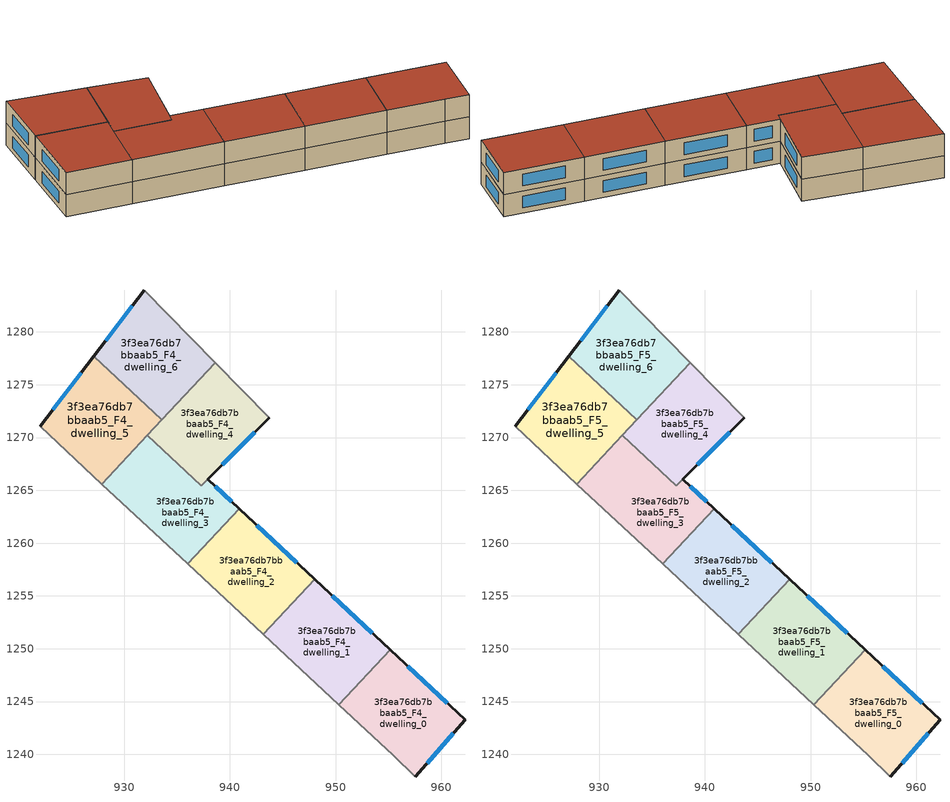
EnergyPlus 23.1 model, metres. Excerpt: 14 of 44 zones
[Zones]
3f3ea76db7bbaab5_F4_dwelling_0
 floor to 3f3ea76db7bbaab5_F3_dwelling_0 (EU_floor_Construction): 962.26,1243.29 957.56,1237.89 955.46,1239.9 950.32,1244.69 955.18,1249.91 z12
 wall outside (EU_wall_Construction): 957.56,1237.89 962.26,1243.29 955.18,1249.91 z12:15
 wall adiabatic (EU_wall_Construction): 950.32,1244.69 955.46,1239.9 957.56,1237.89 z12:15
 wall to 3f3ea76db7bbaab5_F4_dwelling_1 (EU_wall_Construction): 955.18,1249.91 950.32,1244.69 z12:15
 window (EU_Window_Construction): 960.6,1244.84 956.84,1248.35 / 958.66,1239.16 961.16,1242.02 z12.7:14.3
3f3ea76db7bbaab5_F4_dwelling_1
 floor to 3f3ea76db7bbaab5_F3_dwelling_1 (EU_floor_Construction): 955.18,1249.91 950.32,1244.69 943.15,1251.37 948.03,1256.59 z12
 wall outside (EU_wall_Construction): 955.18,1249.91 948.03,1256.59 z12:15
 wall to 3f3ea76db7bbaab5_F4_dwelling_2 (EU_wall_Construction): 948.03,1256.59 943.15,1251.37 z12:15
 wall adiabatic (EU_wall_Construction): 943.15,1251.37 950.32,1244.69 z12:15
 window (EU_Window_Construction): 953.5,1251.48 949.71,1255.02 z12.7:14.3
3f3ea76db7bbaab5_F4_dwelling_2
 floor to 3f3ea76db7bbaab5_F3_dwelling_2 (EU_floor_Construction): 948.03,1256.59 943.15,1251.37 936,1258.03 940.89,1263.27 z12
 wall outside (EU_wall_Construction): 948.03,1256.59 940.89,1263.27 z12:15
 wall to 3f3ea76db7bbaab5_F4_dwelling_3 (EU_wall_Construction): 940.89,1263.27 936,1258.03 z12:15
 wall adiabatic (EU_wall_Construction): 936,1258.03 943.15,1251.37 z12:15
 window (EU_Window_Construction): 946.35,1258.16 942.56,1261.7 z12.7:14.3
3f3ea76db7bbaab5_F4_dwelling_3
 floor to 3f3ea76db7bbaab5_F3_dwelling_3 (EU_floor_Construction): 937.9,1266.06 940.89,1263.27 936,1258.03 927.87,1265.6 932.17,1270.21 937.28,1265.44 z12
 wall outside (EU_wall_Construction): 940.89,1263.27 937.9,1266.06 z12:15
 wall adiabatic (EU_wall_Construction): 927.87,1265.6 936,1258.03 z12:15
 wall to 3f3ea76db7bbaab5_F4_dwelling_5 (EU_wall_Construction): 932.17,1270.21 927.87,1265.6 z12:15
 wall to 3f3ea76db7bbaab5_F4_dwelling_4 (EU_wall_Construction): 937.9,1266.06 937.28,1265.44 932.17,1270.21 z12:15
 window (EU_Window_Construction): 940.18,1263.92 938.6,1265.4 z12.7:14.3
3f3ea76db7bbaab5_F4_dwelling_4
 floor to 3f3ea76db7bbaab5_F3_dwelling_4 (EU_floor_Construction): 938.61,1277.1 943.74,1271.87 937.28,1265.44 932.17,1270.21 z12
 wall outside (EU_wall_Construction): 937.9,1266.06 943.74,1271.87 z12:15
 wall adiabatic (EU_wall_Construction): 943.74,1271.87 938.61,1277.1 z12:15
 wall to 3f3ea76db7bbaab5_F4_dwelling_6 (EU_wall_Construction): 938.61,1277.1 933.55,1271.68 z12:15
 wall to 3f3ea76db7bbaab5_F4_dwelling_5 (EU_wall_Construction): 933.55,1271.68 932.17,1270.21 z12:15
 window (EU_Window_Construction): 939.27,1267.42 942.37,1270.51 z12.7:14.3
3f3ea76db7bbaab5_F4_dwelling_5
 floor to 3f3ea76db7bbaab5_F3_dwelling_5 (EU_floor_Construction): 933.55,1271.68 927.87,1265.6 922.02,1271.05 927.11,1277.69 z12
 wall outside (EU_wall_Construction): 927.11,1277.69 922.02,1271.05 z12:15
 wall adiabatic (EU_wall_Construction): 922.02,1271.05 927.87,1265.6 z12:15
 wall to 3f3ea76db7bbaab5_F4_dwelling_6 (EU_wall_Construction): 933.55,1271.68 927.11,1277.69 z12:15
 window (EU_Window_Construction): 925.91,1276.13 923.21,1272.61 z12.7:14.3
3f3ea76db7bbaab5_F4_dwelling_6
 floor to 3f3ea76db7bbaab5_F3_dwelling_6 (EU_floor_Construction): 931.9,1283.93 938.61,1277.1 933.55,1271.68 927.11,1277.69 z12
 wall outside (EU_wall_Construction): 931.9,1283.93 927.11,1277.69 z12:15
 wall adiabatic (EU_wall_Construction): 938.61,1277.1 931.9,1283.93 z12:15
 window (EU_Window_Construction): 930.77,1282.47 928.23,1279.15 z12.7:14.3
3f3ea76db7bbaab5_F5_dwelling_0
 floor to 3f3ea76db7bbaab5_F4_dwelling_0 (EU_floor_Construction): 962.26,1243.29 957.56,1237.89 955.46,1239.9 950.32,1244.69 955.18,1249.91 z15
 wall outside (EU_wall_Construction): 957.56,1237.89 962.26,1243.29 955.18,1249.91 z15:18
 wall adiabatic (EU_wall_Construction): 950.32,1244.69 955.46,1239.9 957.56,1237.89 z15:18
 wall to 3f3ea76db7bbaab5_F5_dwelling_1 (EU_wall_Construction): 955.18,1249.91 950.32,1244.69 z15:18
 window (EU_Window_Construction): 960.6,1244.84 956.84,1248.35 / 958.66,1239.16 961.16,1242.02 z15.7:17.3
 roof outside (EU_roof_Construction): 957.56,1237.89 962.26,1243.29 955.18,1249.91 950.32,1244.69 955.46,1239.9 z18
3f3ea76db7bbaab5_F5_dwelling_1
 floor to 3f3ea76db7bbaab5_F4_dwelling_1 (EU_floor_Construction): 955.18,1249.91 950.32,1244.69 943.15,1251.37 948.03,1256.59 z15
 wall outside (EU_wall_Construction): 955.18,1249.91 948.03,1256.59 z15:18
 wall to 3f3ea76db7bbaab5_F5_dwelling_2 (EU_wall_Construction): 948.03,1256.59 943.15,1251.37 z15:18
 wall adiabatic (EU_wall_Construction): 943.15,1251.37 950.32,1244.69 z15:18
 window (EU_Window_Construction): 953.5,1251.48 949.71,1255.02 z15.7:17.3
 roof outside (EU_roof_Construction): 950.32,1244.69 955.18,1249.91 948.03,1256.59 943.15,1251.37 z18
3f3ea76db7bbaab5_F5_dwelling_2
 floor to 3f3ea76db7bbaab5_F4_dwelling_2 (EU_floor_Construction): 948.03,1256.59 943.15,1251.37 936,1258.03 940.89,1263.27 z15
 wall outside (EU_wall_Construction): 948.03,1256.59 940.89,1263.27 z15:18
 wall to 3f3ea76db7bbaab5_F5_dwelling_3 (EU_wall_Construction): 940.89,1263.27 936,1258.03 z15:18
 wall adiabatic (EU_wall_Construction): 936,1258.03 943.15,1251.37 z15:18
 window (EU_Window_Construction): 946.35,1258.16 942.56,1261.7 z15.7:17.3
 roof outside (EU_roof_Construction): 943.15,1251.37 948.03,1256.59 940.89,1263.27 936,1258.03 z18
3f3ea76db7bbaab5_F5_dwelling_3
 floor to 3f3ea76db7bbaab5_F4_dwelling_3 (EU_floor_Construction): 937.9,1266.06 940.89,1263.27 936,1258.03 927.87,1265.6 932.17,1270.21 937.28,1265.44 z15
 wall outside (EU_wall_Construction): 940.89,1263.27 937.9,1266.06 z15:18
 wall adiabatic (EU_wall_Construction): 927.87,1265.6 936,1258.03 z15:18
 wall to 3f3ea76db7bbaab5_F5_dwelling_5 (EU_wall_Construction): 932.17,1270.21 927.87,1265.6 z15:18
 wall to 3f3ea76db7bbaab5_F5_dwelling_4 (EU_wall_Construction): 937.9,1266.06 937.28,1265.44 932.17,1270.21 z15:18
 window (EU_Window_Construction): 940.18,1263.92 938.6,1265.4 z15.7:17.3
 roof outside (EU_roof_Construction): 936,1258.03 940.89,1263.27 937.9,1266.06 937.28,1265.44 932.17,1270.21 927.87,1265.6 z18
3f3ea76db7bbaab5_F5_dwelling_4
 floor to 3f3ea76db7bbaab5_F4_dwelling_4 (EU_floor_Construction): 938.61,1277.1 943.74,1271.87 937.28,1265.44 932.17,1270.21 z15
 wall outside (EU_wall_Construction): 937.9,1266.06 943.74,1271.87 z15:18
 wall adiabatic (EU_wall_Construction): 943.74,1271.87 938.61,1277.1 z15:18
 wall to 3f3ea76db7bbaab5_F5_dwelling_6 (EU_wall_Construction): 938.61,1277.1 933.55,1271.68 z15:18
 wall to 3f3ea76db7bbaab5_F5_dwelling_5 (EU_wall_Construction): 933.55,1271.68 932.17,1270.21 z15:18
 window (EU_Window_Construction): 939.27,1267.42 942.37,1270.51 z15.7:17.3
 roof outside (EU_roof_Construction): 943.74,1271.87 938.61,1277.1 932.17,1270.21 937.28,1265.44 z18
3f3ea76db7bbaab5_F5_dwelling_5
 floor to 3f3ea76db7bbaab5_F4_dwelling_5 (EU_floor_Construction): 933.55,1271.68 927.87,1265.6 922.02,1271.05 927.11,1277.69 z15
 wall outside (EU_wall_Construction): 927.11,1277.69 922.02,1271.05 z15:18
 wall adiabatic (EU_wall_Construction): 922.02,1271.05 927.87,1265.6 z15:18
 wall to 3f3ea76db7bbaab5_F5_dwelling_6 (EU_wall_Construction): 933.55,1271.68 927.11,1277.69 z15:18
 window (EU_Window_Construction): 925.91,1276.13 923.21,1272.61 z15.7:17.3
 roof outside (EU_roof_Construction): 927.87,1265.6 933.55,1271.68 927.11,1277.69 922.02,1271.05 z18
3f3ea76db7bbaab5_F5_dwelling_6
 floor to 3f3ea76db7bbaab5_F4_dwelling_6 (EU_floor_Construction): 931.9,1283.93 938.61,1277.1 933.55,1271.68 927.11,1277.69 z15
 wall outside (EU_wall_Construction): 931.9,1283.93 927.11,1277.69 z15:18
 wall adiabatic (EU_wall_Construction): 938.61,1277.1 931.9,1283.93 z15:18
 window (EU_Window_Construction): 930.77,1282.47 928.23,1279.15 z15.7:17.3
 roof outside (EU_roof_Construction): 933.55,1271.68 938.61,1277.1 931.9,1283.93 927.11,1277.69 z18
[Building]
EU S2 Campaign: North Axis=0; Terrain=City; Solar Distribution=FullExterior
[Site:Location]
Budapest.Ferenc.Liszt.Intl.AP: Latitude=47.437; Longitude=19.256; Time Zone=1; Elevation=185
[SizingPeriod:WeatherFileDays]
AnnualSizingPeriod: Begin Month=1; Begin Day of Month=1; End Month=12; End Day of Month=31; Day of Week for Start Day=Monday; Use Weather File Daylight Saving Period=No; Use Weather File Rain and Snow Indicators=No
[MATERIAL]
EU_InternalMass_Material: Roughness=MediumRough; Thickness=0.1; Conductivity=1; Density=1800; Specific Heat=900; Thermal Absorptance=0.9; Solar Absorptance=0.7; Visible Absorptance=0.7
[MATERIAL:NOMASS] Roughness=MediumRough; Thermal Absorptance=0.9; Solar Absorptance=0.7; Visible Absorptance=0.7
Name | Thermal Resistance
EU_wall_NoMass | 0.832559
EU_roof_NoMass | 1.39638
EU_floor_NoMass | 0.872794
[WINDOWMATERIAL:SIMPLEGLAZINGSYSTEM]
EU_Window_SimpleGlazing: UFactor=2.79869; Solar Heat Gain Coefficient=0.75; Visible Transmittance=0.75
[CONSTRUCTION]
EU_wall_Construction: EU_wall_NoMass
EU_roof_Construction: EU_roof_NoMass
EU_floor_Construction: EU_floor_NoMass
EU_Window_Construction: EU_Window_SimpleGlazing
EU_InternalMass_Construction: EU_InternalMass_Material
[ZONE] Type=1; Multiplier=1; Ceiling Height=autocalculate; Floor Area=autocalculate; Part of Total Floor Area=Yes
Name | Volume
3f3ea76db7bbaab5_F4_dwelling_0; 3f3ea76db7bbaab5_F5_dwelling_0 | 209.83
3f3ea76db7bbaab5_F4_dwelling_1; 3f3ea76db7bbaab5_F5_dwelling_1 | 209.847
3f3ea76db7bbaab5_F4_dwelling_2; 3f3ea76db7bbaab5_F5_dwelling_2 | 209.85
3f3ea76db7bbaab5_F4_dwelling_3; 3f3ea76db7bbaab5_F5_dwelling_3 | 220.556
3f3ea76db7bbaab5_F4_dwelling_4; 3f3ea76db7bbaab5_F5_dwelling_4 | 199.034
3f3ea76db7bbaab5_F4_dwelling_5; 3f3ea76db7bbaab5_F5_dwelling_5 | 209.856
3f3ea76db7bbaab5_F4_dwelling_6; 3f3ea76db7bbaab5_F5_dwelling_6 | 209.84
[INTERNALMASS] Construction=EU_InternalMass_Construction
Name | Zone or ZoneList | Surface Area
3f3ea76db7bbaab5_F4_dwelling_0_EU_InternalMass | 3f3ea76db7bbaab5_F4_dwelling_0 | 69.9434
3f3ea76db7bbaab5_F4_dwelling_1_EU_InternalMass | 3f3ea76db7bbaab5_F4_dwelling_1 | 69.949
3f3ea76db7bbaab5_F4_dwelling_2_EU_InternalMass | 3f3ea76db7bbaab5_F4_dwelling_2 | 69.95
3f3ea76db7bbaab5_F4_dwelling_3_EU_InternalMass | 3f3ea76db7bbaab5_F4_dwelling_3 | 73.5186
3f3ea76db7bbaab5_F4_dwelling_4_EU_InternalMass | 3f3ea76db7bbaab5_F4_dwelling_4 | 66.3667
3f3ea76db7bbaab5_F4_dwelling_5_EU_InternalMass | 3f3ea76db7bbaab5_F4_dwelling_5 | 69.952
3f3ea76db7bbaab5_F4_dwelling_6_EU_InternalMass | 3f3ea76db7bbaab5_F4_dwelling_6 | 69.947
3f3ea76db7bbaab5_F5_dwelling_0_EU_InternalMass | 3f3ea76db7bbaab5_F5_dwelling_0 | 69.9434
3f3ea76db7bbaab5_F5_dwelling_1_EU_InternalMass | 3f3ea76db7bbaab5_F5_dwelling_1 | 69.949
3f3ea76db7bbaab5_F5_dwelling_2_EU_InternalMass | 3f3ea76db7bbaab5_F5_dwelling_2 | 69.95
3f3ea76db7bbaab5_F5_dwelling_3_EU_InternalMass | 3f3ea76db7bbaab5_F5_dwelling_3 | 73.5186
3f3ea76db7bbaab5_F5_dwelling_4_EU_InternalMass | 3f3ea76db7bbaab5_F5_dwelling_4 | 66.3667
3f3ea76db7bbaab5_F5_dwelling_5_EU_InternalMass | 3f3ea76db7bbaab5_F5_dwelling_5 | 69.952
3f3ea76db7bbaab5_F5_dwelling_6_EU_InternalMass | 3f3ea76db7bbaab5_F5_dwelling_6 | 69.947
[OTHEREQUIPMENT] Fuel Type=Electricity; Design Level Calculation Method=Watts/Area; Power per Zone Floor Area=1; Fraction Latent=0; Fraction Radiant=0; Fraction Lost=0; Carbon Dioxide Generation Rate=0; EndUse Subcategory=EU_Step8_InternalGains
Name | Zone or ZoneList or Space or SpaceList | Schedule
EU_Step8_InternalGain_3f3ea76db7bbaab5_F4_dwelling_0_f000 | 3f3ea76db7bbaab5_F4_dwelling_0 | EU_Step8_GainSchedule_3f3ea76db7bbaab5_F4_dwelling_0_f000
EU_Step8_InternalGain_3f3ea76db7bbaab5_F4_dwelling_1_f000 | 3f3ea76db7bbaab5_F4_dwelling_1 | EU_Step8_GainSchedule_3f3ea76db7bbaab5_F4_dwelling_1_f000
EU_Step8_InternalGain_3f3ea76db7bbaab5_F4_dwelling_2_f000 | 3f3ea76db7bbaab5_F4_dwelling_2 | EU_Step8_GainSchedule_3f3ea76db7bbaab5_F4_dwelling_2_f000
EU_Step8_InternalGain_3f3ea76db7bbaab5_F4_dwelling_3_f000 | 3f3ea76db7bbaab5_F4_dwelling_3 | EU_Step8_GainSchedule_3f3ea76db7bbaab5_F4_dwelling_3_f000
EU_Step8_InternalGain_3f3ea76db7bbaab5_F4_dwelling_4_f000 | 3f3ea76db7bbaab5_F4_dwelling_4 | EU_Step8_GainSchedule_3f3ea76db7bbaab5_F4_dwelling_4_f000
EU_Step8_InternalGain_3f3ea76db7bbaab5_F4_dwelling_5_f000 | 3f3ea76db7bbaab5_F4_dwelling_5 | EU_Step8_GainSchedule_3f3ea76db7bbaab5_F4_dwelling_5_f000
EU_Step8_InternalGain_3f3ea76db7bbaab5_F4_dwelling_6_f000 | 3f3ea76db7bbaab5_F4_dwelling_6 | EU_Step8_GainSchedule_3f3ea76db7bbaab5_F4_dwelling_6_f000
EU_Step8_InternalGain_3f3ea76db7bbaab5_F5_dwelling_0_f000 | 3f3ea76db7bbaab5_F5_dwelling_0 | EU_Step8_GainSchedule_3f3ea76db7bbaab5_F5_dwelling_0_f000
EU_Step8_InternalGain_3f3ea76db7bbaab5_F5_dwelling_1_f000 | 3f3ea76db7bbaab5_F5_dwelling_1 | EU_Step8_GainSchedule_3f3ea76db7bbaab5_F5_dwelling_1_f000
EU_Step8_InternalGain_3f3ea76db7bbaab5_F5_dwelling_2_f000 | 3f3ea76db7bbaab5_F5_dwelling_2 | EU_Step8_GainSchedule_3f3ea76db7bbaab5_F5_dwelling_2_f000
EU_Step8_InternalGain_3f3ea76db7bbaab5_F5_dwelling_3_f000 | 3f3ea76db7bbaab5_F5_dwelling_3 | EU_Step8_GainSchedule_3f3ea76db7bbaab5_F5_dwelling_3_f000
EU_Step8_InternalGain_3f3ea76db7bbaab5_F5_dwelling_4_f000 | 3f3ea76db7bbaab5_F5_dwelling_4 | EU_Step8_GainSchedule_3f3ea76db7bbaab5_F5_dwelling_4_f000
EU_Step8_InternalGain_3f3ea76db7bbaab5_F5_dwelling_5_f000 | 3f3ea76db7bbaab5_F5_dwelling_5 | EU_Step8_GainSchedule_3f3ea76db7bbaab5_F5_dwelling_5_f000
EU_Step8_InternalGain_3f3ea76db7bbaab5_F5_dwelling_6_f000 | 3f3ea76db7bbaab5_F5_dwelling_6 | EU_Step8_GainSchedule_3f3ea76db7bbaab5_F5_dwelling_6_f000
[ZONEVENTILATION:DESIGNFLOWRATE] Schedule=EU_AlwaysOn; Design Flow Rate Calculation Method=AirChanges/Hour; Air Changes per Hour=0.475469; Ventilation Type=Natural; Fan Pressure Rise=0; Fan Total Efficiency=1; Constant Term Coefficient=1; Temperature Term Coefficient=0; Velocity Term Coefficient=0; Velocity Squared Term Coefficient=0; Minimum Indoor Temperature=-100; Maximum Indoor Temperature=100; Delta Temperature=-100; Minimum Outdoor Temperature=-100; Maximum Outdoor Temperature=100; Maximum Wind Speed=40
Name | Zone or ZoneList or Space or SpaceList
EU_ConstantAir_3f3ea76db7bbaab5_F4_dwelling_0 | 3f3ea76db7bbaab5_F4_dwelling_0
EU_ConstantAir_3f3ea76db7bbaab5_F4_dwelling_1 | 3f3ea76db7bbaab5_F4_dwelling_1
EU_ConstantAir_3f3ea76db7bbaab5_F4_dwelling_2 | 3f3ea76db7bbaab5_F4_dwelling_2
EU_ConstantAir_3f3ea76db7bbaab5_F4_dwelling_3 | 3f3ea76db7bbaab5_F4_dwelling_3
EU_ConstantAir_3f3ea76db7bbaab5_F4_dwelling_4 | 3f3ea76db7bbaab5_F4_dwelling_4
EU_ConstantAir_3f3ea76db7bbaab5_F4_dwelling_5 | 3f3ea76db7bbaab5_F4_dwelling_5
EU_ConstantAir_3f3ea76db7bbaab5_F4_dwelling_6 | 3f3ea76db7bbaab5_F4_dwelling_6
EU_ConstantAir_3f3ea76db7bbaab5_F5_dwelling_0 | 3f3ea76db7bbaab5_F5_dwelling_0
EU_ConstantAir_3f3ea76db7bbaab5_F5_dwelling_1 | 3f3ea76db7bbaab5_F5_dwelling_1
EU_ConstantAir_3f3ea76db7bbaab5_F5_dwelling_2 | 3f3ea76db7bbaab5_F5_dwelling_2
EU_ConstantAir_3f3ea76db7bbaab5_F5_dwelling_3 | 3f3ea76db7bbaab5_F5_dwelling_3
EU_ConstantAir_3f3ea76db7bbaab5_F5_dwelling_4 | 3f3ea76db7bbaab5_F5_dwelling_4
EU_ConstantAir_3f3ea76db7bbaab5_F5_dwelling_5 | 3f3ea76db7bbaab5_F5_dwelling_5
EU_ConstantAir_3f3ea76db7bbaab5_F5_dwelling_6 | 3f3ea76db7bbaab5_F5_dwelling_6
[HVACTEMPLATE:THERMOSTAT] Constant Heating Setpoint=20; Constant Cooling Setpoint=50
EU_HeatOnly_3f3ea76db7bbaab5_F2_dwelling_2; EU_HeatOnly_3f3ea76db7bbaab5_F2_dwelling_3; EU_HeatOnly_3f3ea76db7bbaab5_F2_dwelling_4; EU_HeatOnly_3f3ea76db7bbaab5_F2_dwelling_5; EU_HeatOnly_3f3ea76db7bbaab5_F2_dwelling_6; EU_HeatOnly_3f3ea76db7bbaab5_F3_dwelling_0; EU_HeatOnly_3f3ea76db7bbaab5_F3_dwelling_1; EU_HeatOnly_3f3ea76db7bbaab5_F3_dwelling_2; EU_HeatOnly_3f3ea76db7bbaab5_F3_dwelling_3; EU_HeatOnly_3f3ea76db7bbaab5_F3_dwelling_4; EU_HeatOnly_3f3ea76db7bbaab5_F3_dwelling_5; EU_HeatOnly_3f3ea76db7bbaab5_F3_dwelling_6; EU_HeatOnly_3f3ea76db7bbaab5_F4_dwelling_0; EU_HeatOnly_3f3ea76db7bbaab5_F4_dwelling_1; EU_HeatOnly_3f3ea76db7bbaab5_F4_dwelling_2; EU_HeatOnly_3f3ea76db7bbaab5_F4_dwelling_3; EU_HeatOnly_3f3ea76db7bbaab5_F4_dwelling_4; EU_HeatOnly_3f3ea76db7bbaab5_F4_dwelling_5; EU_HeatOnly_3f3ea76db7bbaab5_F4_dwelling_6; EU_HeatOnly_3f3ea76db7bbaab5_F5_dwelling_0; EU_HeatOnly_3f3ea76db7bbaab5_F5_dwelling_1; EU_HeatOnly_3f3ea76db7bbaab5_F5_dwelling_2; EU_HeatOnly_3f3ea76db7bbaab5_F5_dwelling_3; EU_HeatOnly_3f3ea76db7bbaab5_F5_dwelling_4; EU_HeatOnly_3f3ea76db7bbaab5_F5_dwelling_5; EU_HeatOnly_3f3ea76db7bbaab5_F5_dwelling_6
[HVACTEMPLATE:ZONE:IDEALLOADSAIRSYSTEM] System Availability Schedule=EU_AlwaysOn; Maximum Heating Supply Air Temperature=50; Minimum Cooling Supply Air Temperature=13; Maximum Heating Supply Air Humidity Ratio=0.0156; Minimum Cooling Supply Air Humidity Ratio=0.0077; Heating Limit=NoLimit; Cooling Limit=NoLimit; Heating Availability Schedule=EU_AlwaysOn; Cooling Availability Schedule=EU_CoolingOff; Dehumidification Control Type=ConstantSensibleHeatRatio; Cooling Sensible Heat Ratio=0.7; Dehumidification Setpoint=60; Humidification Control Type=None; Humidification Setpoint=30; Outdoor Air Method=None; Outdoor Air Flow Rate per Person=0.00944; Outdoor Air Flow Rate per Zone Floor Area=0; Outdoor Air Flow Rate per Zone=0; Demand Controlled Ventilation Type=None; Outdoor Air Economizer Type=NoEconomizer; Heat Recovery Type=None; Sensible Heat Recovery Effectiveness=0.7; Latent Heat Recovery Effectiveness=0.65
Name | Template Thermostat
3f3ea76db7bbaab5_F4_dwelling_0 | EU_HeatOnly_3f3ea76db7bbaab5_F4_dwelling_0
3f3ea76db7bbaab5_F4_dwelling_1 | EU_HeatOnly_3f3ea76db7bbaab5_F4_dwelling_1
3f3ea76db7bbaab5_F4_dwelling_2 | EU_HeatOnly_3f3ea76db7bbaab5_F4_dwelling_2
3f3ea76db7bbaab5_F4_dwelling_3 | EU_HeatOnly_3f3ea76db7bbaab5_F4_dwelling_3
3f3ea76db7bbaab5_F4_dwelling_4 | EU_HeatOnly_3f3ea76db7bbaab5_F4_dwelling_4
3f3ea76db7bbaab5_F4_dwelling_5 | EU_HeatOnly_3f3ea76db7bbaab5_F4_dwelling_5
3f3ea76db7bbaab5_F4_dwelling_6 | EU_HeatOnly_3f3ea76db7bbaab5_F4_dwelling_6
3f3ea76db7bbaab5_F5_dwelling_0 | EU_HeatOnly_3f3ea76db7bbaab5_F5_dwelling_0
3f3ea76db7bbaab5_F5_dwelling_1 | EU_HeatOnly_3f3ea76db7bbaab5_F5_dwelling_1
3f3ea76db7bbaab5_F5_dwelling_2 | EU_HeatOnly_3f3ea76db7bbaab5_F5_dwelling_2
3f3ea76db7bbaab5_F5_dwelling_3 | EU_HeatOnly_3f3ea76db7bbaab5_F5_dwelling_3
3f3ea76db7bbaab5_F5_dwelling_4 | EU_HeatOnly_3f3ea76db7bbaab5_F5_dwelling_4
3f3ea76db7bbaab5_F5_dwelling_5 | EU_HeatOnly_3f3ea76db7bbaab5_F5_dwelling_5
3f3ea76db7bbaab5_F5_dwelling_6 | EU_HeatOnly_3f3ea76db7bbaab5_F5_dwelling_6
[SIZING:ZONE] Zone Cooling Design Supply Air Temperature Input Method=SupplyAirTemperature; Zone Cooling Design Supply Air Temperature=13; Zone Heating Design Supply Air Temperature Input Method=SupplyAirTemperature; Zone Heating Design Supply Air Temperature=50; Zone Cooling Design Supply Air Humidity Ratio=0.008; Zone Heating Design Supply Air Humidity Ratio=0.008; Cooling Design Air Flow Method=DesignDay; Cooling Design Air Flow Rate=0; Cooling Minimum Air Flow per Zone Floor Area=0.000762; Cooling Minimum Air Flow=0; Cooling Minimum Air Flow Fraction=0.2; Heating Design Air Flow Method=DesignDay; Heating Design Air Flow Rate=0; Heating Maximum Air Flow per Zone Floor Area=0.002032; Heating Maximum Air Flow=0.141576; Heating Maximum Air Flow Fraction=0.3; Account for Dedicated Outdoor Air System=No; Dedicated Outdoor Air System Control Strategy=NeutralSupplyAir; Dedicated Outdoor Air Low Setpoint Temperature for Design=autosize; Dedicated Outdoor Air High Setpoint Temperature for Design=autosize; Zone Load Sizing Method=Sensible Load Only No Latent Load; Zone Latent Cooling Design Supply Air Humidity Ratio Input Method=HumidityRatioDifference; Zone Cooling Design Supply Air Humidity Ratio Difference=0.005; Zone Latent Heating Design Supply Air Humidity Ratio Input Method=HumidityRatioDifference; Zone Humidification Design Supply Air Humidity Ratio Difference=0.005
3f3ea76db7bbaab5_F4_dwelling_0; 3f3ea76db7bbaab5_F4_dwelling_1; 3f3ea76db7bbaab5_F4_dwelling_2; 3f3ea76db7bbaab5_F4_dwelling_3; 3f3ea76db7bbaab5_F4_dwelling_4; 3f3ea76db7bbaab5_F4_dwelling_5; 3f3ea76db7bbaab5_F4_dwelling_6; 3f3ea76db7bbaab5_F5_dwelling_0; 3f3ea76db7bbaab5_F5_dwelling_1; 3f3ea76db7bbaab5_F5_dwelling_2; 3f3ea76db7bbaab5_F5_dwelling_3; 3f3ea76db7bbaab5_F5_dwelling_4; 3f3ea76db7bbaab5_F5_dwelling_5; 3f3ea76db7bbaab5_F5_dwelling_6
[SCHEDULE:CONSTANT]
Name | Hourly Value
EU_AlwaysOn | 1
EU_CoolingOff | 0
[SCHEDULE:FILE] Column Number=1; Rows to Skip at Top=0; Number of Hours of Data=8760; Column Separator=Comma; Interpolate to Timestep=No; Minutes per Item=60; Adjust Schedule for Daylight Savings=Yes
Name | File
EU_Step8_GainSchedule_3f3ea76db7bbaab5_F4_dwelling_0_f000 | ../../schedules/3f3ea76db7bbaab5/3f3ea76db7bbaab5_F4_dwelling_0_f000_gain.csv
EU_Step8_GainSchedule_3f3ea76db7bbaab5_F4_dwelling_1_f000 | ../../schedules/3f3ea76db7bbaab5/3f3ea76db7bbaab5_F4_dwelling_1_f000_gain.csv
EU_Step8_GainSchedule_3f3ea76db7bbaab5_F4_dwelling_2_f000 | ../../schedules/3f3ea76db7bbaab5/3f3ea76db7bbaab5_F4_dwelling_2_f000_gain.csv
EU_Step8_GainSchedule_3f3ea76db7bbaab5_F4_dwelling_3_f000 | ../../schedules/3f3ea76db7bbaab5/3f3ea76db7bbaab5_F4_dwelling_3_f000_gain.csv
EU_Step8_GainSchedule_3f3ea76db7bbaab5_F4_dwelling_4_f000 | ../../schedules/3f3ea76db7bbaab5/3f3ea76db7bbaab5_F4_dwelling_4_f000_gain.csv
EU_Step8_GainSchedule_3f3ea76db7bbaab5_F4_dwelling_5_f000 | ../../schedules/3f3ea76db7bbaab5/3f3ea76db7bbaab5_F4_dwelling_5_f000_gain.csv
EU_Step8_GainSchedule_3f3ea76db7bbaab5_F4_dwelling_6_f000 | ../../schedules/3f3ea76db7bbaab5/3f3ea76db7bbaab5_F4_dwelling_6_f000_gain.csv
EU_Step8_GainSchedule_3f3ea76db7bbaab5_F5_dwelling_0_f000 | ../../schedules/3f3ea76db7bbaab5/3f3ea76db7bbaab5_F5_dwelling_0_f000_gain.csv
EU_Step8_GainSchedule_3f3ea76db7bbaab5_F5_dwelling_1_f000 | ../../schedules/3f3ea76db7bbaab5/3f3ea76db7bbaab5_F5_dwelling_1_f000_gain.csv
EU_Step8_GainSchedule_3f3ea76db7bbaab5_F5_dwelling_2_f000 | ../../schedules/3f3ea76db7bbaab5/3f3ea76db7bbaab5_F5_dwelling_2_f000_gain.csv
EU_Step8_GainSchedule_3f3ea76db7bbaab5_F5_dwelling_3_f000 | ../../schedules/3f3ea76db7bbaab5/3f3ea76db7bbaab5_F5_dwelling_3_f000_gain.csv
EU_Step8_GainSchedule_3f3ea76db7bbaab5_F5_dwelling_4_f000 | ../../schedules/3f3ea76db7bbaab5/3f3ea76db7bbaab5_F5_dwelling_4_f000_gain.csv
EU_Step8_GainSchedule_3f3ea76db7bbaab5_F5_dwelling_5_f000 | ../../schedules/3f3ea76db7bbaab5/3f3ea76db7bbaab5_F5_dwelling_5_f000_gain.csv
EU_Step8_GainSchedule_3f3ea76db7bbaab5_F5_dwelling_6_f000 | ../../schedules/3f3ea76db7bbaab5/3f3ea76db7bbaab5_F5_dwelling_6_f000_gain.csv
